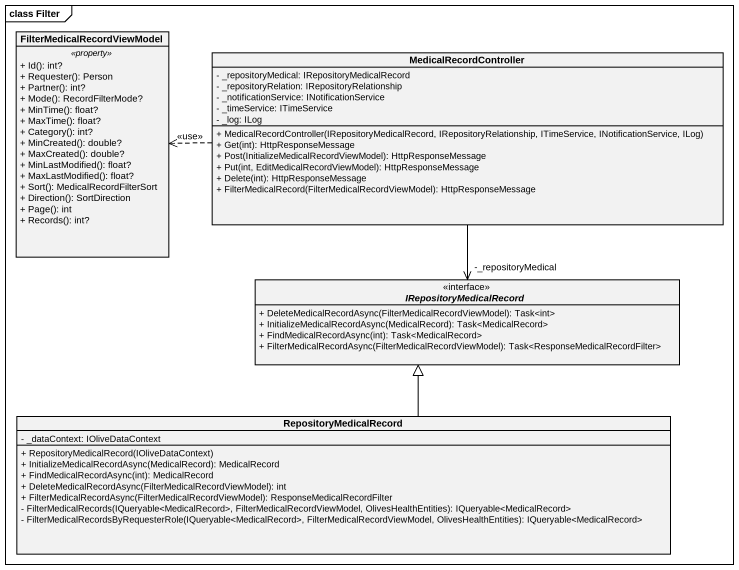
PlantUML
@startuml
mainframe class Filter
hide circle
hide empty members
skinparam classAttributeIconSize 0
class FilterMedicalRecordViewModel {
  .. <<property>> ..
  + Id(): int?
  + Requester(): Person
  + Partner(): int?
  + Mode(): RecordFilterMode?
  + MinTime(): float?
  + MaxTime(): float?
  + Category(): int?
  + MinCreated(): double?
  + MaxCreated(): double?
  + MinLastModified(): float?
  + MaxLastModified(): float?
  + Sort(): MedicalRecordFilterSort
  + Direction(): SortDirection
  + Page(): int
  + Records(): int?
}
class MedicalRecordController {
  - _repositoryMedical: IRepositoryMedicalRecord
  - _repositoryRelation: IRepositoryRelationship
  - _notificationService: INotificationService
  - _timeService: ITimeService
  - _log: ILog
  + MedicalRecordController(IRepositoryMedicalRecord, IRepositoryRelationship, ITimeService, INotificationService, ILog)
  + Get(int): HttpResponseMessage
  + Post(InitializeMedicalRecordViewModel): HttpResponseMessage
  + Put(int, EditMedicalRecordViewModel): HttpResponseMessage
  + Delete(int): HttpResponseMessage
  + FilterMedicalRecord(FilterMedicalRecordViewModel): HttpResponseMessage
}
interface IRepositoryMedicalRecord {
  + DeleteMedicalRecordAsync(FilterMedicalRecordViewModel): Task<int>
  + InitializeMedicalRecordAsync(MedicalRecord): Task<MedicalRecord>
  + FindMedicalRecordAsync(int): Task<MedicalRecord>
  + FilterMedicalRecordAsync(FilterMedicalRecordViewModel): Task<ResponseMedicalRecordFilter>
}
class RepositoryMedicalRecord {
  - _dataContext: IOliveDataContext
  + RepositoryMedicalRecord(IOliveDataContext)
  + InitializeMedicalRecordAsync(MedicalRecord): MedicalRecord
  + FindMedicalRecordAsync(int): MedicalRecord
  + DeleteMedicalRecordAsync(FilterMedicalRecordViewModel): int
  + FilterMedicalRecordAsync(FilterMedicalRecordViewModel): ResponseMedicalRecordFilter
  - FilterMedicalRecords(IQueryable<MedicalRecord>, FilterMedicalRecordViewModel, OlivesHealthEntities): IQueryable<MedicalRecord>
  - FilterMedicalRecordsByRequesterRole(IQueryable<MedicalRecord>, FilterMedicalRecordViewModel, OlivesHealthEntities): IQueryable<MedicalRecord>
}
MedicalRecordController .left.> FilterMedicalRecordViewModel : <<use>>
MedicalRecordController --> "-_repositoryMedical" IRepositoryMedicalRecord
RepositoryMedicalRecord -up-|> IRepositoryMedicalRecord
@enduml
